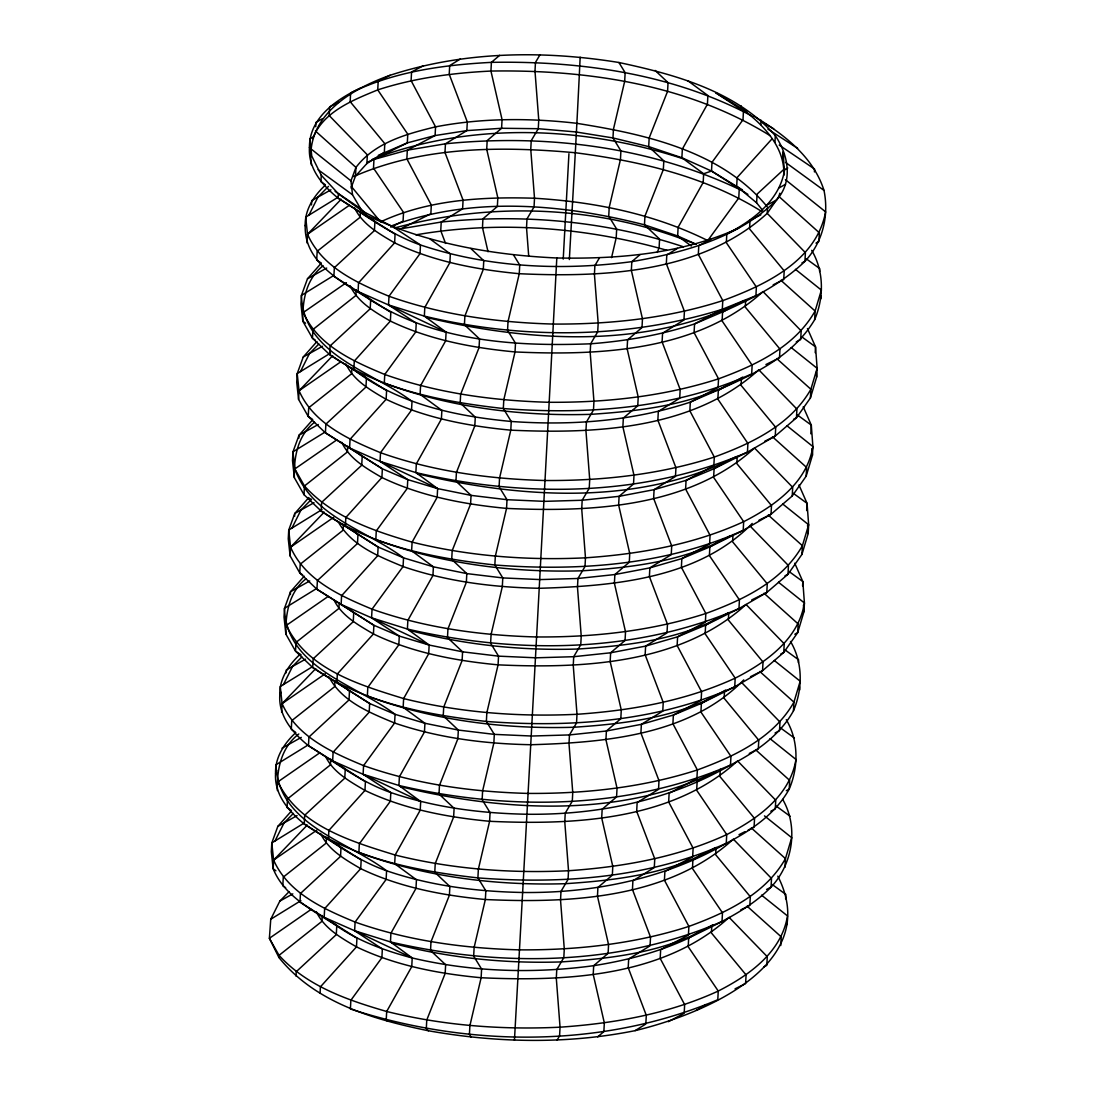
<?xml version="1.0" encoding="UTF-8"?>
<svg xmlns="http://www.w3.org/2000/svg" width="1095" height="1095" viewBox="0 0 1095 1095"><rect width="100%" height="100%" fill="white"/><g stroke="black" fill="none" stroke-linecap="round" stroke-linejoin="round"><path stroke-width="1.5" d="M786.278 719.689C798.707 740.644 798.611 766.952 789.221 789.084C775.328 814.119 751.143 830.475 726.259 843.287C664.843 878.792 593.709 893.219 523.259 892.493C476.982 891.659 430.513 885.8 386.59 870.771C356.422 860.328 331.032 840.659 304.232 823.946C288.779 811.409 274.229 794.614 275.557 773.44C275.023 757.302 284.317 743.231 295.76 732.651M790.508 641.451C802.95 662.42 802.84 688.728 793.451 710.86C779.558 735.895 755.386 752.251 730.488 765.063C669.072 800.568 597.952 814.995 527.489 814.256C481.225 813.434 434.756 807.576 390.819 792.547C360.666 782.104 335.275 762.435 308.462 745.722C293.022 733.185 278.458 716.39 279.786 695.216C279.252 679.078 288.546 665.007 299.989 654.427M753.743 116.138C783.171 133.864 813.202 156.311 824.001 190.421C829.161 215.715 822.687 242.337 804.934 261.349C774.042 291.037 733.39 307.339 694.558 323.915C660.942 335.111 625.916 341.065 590.657 343.789C515.909 346.745 435.317 341.503 370.671 300.098C343.611 282.592 304.177 263.649 305.204 225.857C304.67 209.72 313.978 195.649 325.42 185.069M291.516 810.889L277.815 826.383L271.793 842.972L273.627 860.081L273.161 868.773C284.577 896.654 312.992 910.342 336.767 925.918C359.461 941.686 385.727 950.857 412.213 957.961C471.534 971.963 533.375 973.879 593.695 965.68C626.367 960.479 658.684 952.253 688.673 938.045C717.581 923.632 747.995 910.479 771.044 887.155C792.725 864.051 798.789 827.245 782.706 799.432M277.391 790.549C276.72 769.566 281.141 747.406 298.812 733.978M281.634 712.325L282.099 703.633L280.265 686.524L312.143 666.882M794.751 563.227L802.827 581.554L804.428 603.003L803.963 611.694L797.694 632.623L783.746 652.483L762.544 670.715L734.731 686.839L701.389 703.36L673.37 715.049L641.383 724.329L606.397 731.008L569.468 734.923L531.732 736.032L494.31 734.375L458.34 730.064L424.928 723.275L395.062 714.323L369.658 703.51L312.705 667.498L295.513 651.128L285.863 634.101C285.398 613.761 289.039 591.957 306.121 578.721M798.98 485.003L807.056 503.33L808.657 524.779L808.192 533.47L801.937 554.399L787.989 574.259L766.787 592.491L738.961 608.601L705.618 625.135L677.6 636.825L645.626 646.105L610.64 652.784L573.712 656.699L535.961 657.808L498.54 656.151L462.583 651.826L429.158 645.051L399.292 636.086L373.888 625.272L316.934 589.274L299.756 572.904L290.107 555.863L290.572 547.171L288.738 530.076L294.76 513.487L308.462 497.979M803.224 406.779L811.299 425.106L812.901 446.555L812.435 455.246L806.166 476.174L792.219 496.021L771.017 514.253L743.204 530.377L709.861 546.911L681.843 558.601L649.855 567.881L614.87 574.546L577.955 578.475L540.205 579.583L502.783 577.927L466.812 573.602L433.401 566.827L403.535 557.861L378.131 547.048L321.177 511.05L303.999 494.666L294.336 477.639C293.871 457.299 297.512 435.495 314.594 422.259M807.453 328.555L815.529 346.869L817.13 368.317L816.665 377.022L810.409 397.95L796.462 417.797L775.26 436.029L747.433 452.153L714.104 468.687L686.072 480.363L654.098 489.657L619.113 496.322L582.184 500.251L544.434 501.359L507.012 499.703L471.055 495.378L437.63 488.603L407.764 479.637L382.36 468.824L325.407 432.826L308.229 416.442L298.579 399.415L299.044 390.723L297.21 373.614L303.233 357.025L316.948 341.531M307.052 242.967L307.517 234.275L305.683 217.166L337.575 197.524M311.281 164.743C305.354 116.138 350.482 89.448 390.107 75.281C463.65 51.232 543.038 50.206 618.908 62.497C674.903 74.501 736.237 91.022 775.315 135.698C788.318 154.942 793.369 181.168 776.588 200.043C738.386 237.971 683.444 252.685 631.815 261.65C561.338 270.958 488.233 267.659 420.48 244.965C390.326 234.522 364.922 214.853 338.122 198.14C322.669 185.602 308.119 168.808 309.447 147.633C309.023 117.644 337.109 98.933 361.459 87.573M286.137 672.836L286.288 669.935L305.532 659.176M290.367 594.612L290.531 591.711L304.232 576.203M294.61 516.375L294.76 513.487L314.005 502.728M298.839 438.151L299.003 435.262L312.705 419.755M311.473 204.929L311.705 200.577L330.95 189.818M315.702 126.705L315.949 122.353L322.204 118.862M777.806 876.137C823.276 965.16 702.087 1014.572 635.127 1030.641C567.073 1044.343 496.624 1042.892 428.446 1030.765C373.929 1019.609 315.168 1002.774 278.924 957.509L279.047 955.333L269.384 938.305L270.752 919.239L279.827 901.117L289.162 891.617M303.999 494.666L304.465 485.975L294.815 468.947L292.967 451.852L299.003 435.262L318.234 424.504M313.115 136.971L309.912 138.942L311.76 156.051L321.287 175.255L320.944 181.77L325.188 184.644M295.992 976.056L296.225 971.717L336.302 934.61L336.767 925.918L334.386 923.701M321.287 175.255L338.355 193.801L338.122 198.14L395.076 234.152L394.611 242.844L358.53 282.838L358.065 291.53L390.833 312.376L390.367 321.068L354.301 361.063L353.836 369.754C398.881 404.26 455.903 416.292 511.255 421.466C571.426 425.75 632.814 421.205 690.315 402.139C735.293 381.813 788.071 364.484 814.639 319.726C824.029 297.594 824.124 271.286 811.696 250.331M351.03 188.066L355.478 176.103L355.957 167.412C374.75 142.514 406.656 133.905 435.564 126.856C481.896 117.904 529.487 117.945 576.257 123.242C644.476 134.083 721.29 150.658 767.171 206.722M322.286 915.529L321.971 921.319L279.047 955.333C306.97 986.225 347.758 1000.214 386.686 1011.479C443.27 1025.563 501.88 1029.984 560.051 1027.178C614.213 1023.455 668.634 1013.861 718.252 991.043C748.966 975.399 781.543 952.363 787.483 915.913L761.545 895.135M326.515 837.305L326.2 843.095L283.276 877.109L282.811 885.8L285.644 887.716M330.758 759.081L330.444 764.871L287.52 798.885L287.041 807.576L291.297 810.451M334.988 680.844L334.673 686.647L291.749 720.661L291.284 729.352L295.527 732.226M339.231 602.62L338.916 608.423L295.992 642.437L295.513 651.128L301.18 654.961M343.46 524.395L343.146 530.185L300.222 564.212L299.756 572.904L302.59 574.82M347.704 446.171L347.389 451.961L304.465 485.975C332.387 516.867 373.176 530.856 412.103 542.121C468.687 556.205 527.297 560.626 585.469 557.82C639.631 554.097 694.052 544.502 743.669 521.685C774.384 506.041 806.96 483.004 812.901 446.555L786.963 425.777M351.933 367.947L351.618 373.737L308.694 407.751L308.229 416.442L312.472 419.317M356.176 289.723L355.861 295.513L312.937 329.527L312.472 338.218L329.65 354.602L386.603 390.6L386.124 399.292L350.058 439.287L349.592 447.978L382.36 468.824L381.895 477.516L345.828 517.511L345.363 526.202L378.131 547.048L377.652 555.74L341.585 595.735L341.12 604.426L373.888 625.272L373.422 633.964L337.356 673.959L336.877 682.664L369.658 703.51L369.179 712.202L333.113 752.197L332.647 760.888L365.415 781.734L364.95 790.426L328.883 830.421L328.404 839.112L361.186 859.958L360.707 868.65L324.64 908.645L324.175 917.336L356.943 938.182L356.477 946.874L320.411 986.869L320.055 993.384M338.355 193.801L362.418 211.13L362.308 213.306C422.779 242.652 490.054 254.943 556.808 257.982C618.429 259.173 681.966 253.944 738.714 228.102M355.478 176.103L366.88 163.538L367.359 154.847L329.184 115.536L329.65 106.845L338.533 102.232M700.28 931.147L688.673 938.045L688.207 946.737L718.252 991.043L717.786 999.735C602.496 1048.504 468.509 1047.436 350.4 1008.974L350.865 1000.282L381.881 957.687L382.347 948.995L354.629 930.75L355.108 922.058L386.111 879.463L386.59 870.771C347.142 840.673 277.966 824.644 276.022 764.748L307.914 745.106M714.515 848.105C669.606 874.015 616.43 880.298 565.54 883.692C495.542 885.8 424.737 876.931 358.873 852.526L359.338 843.834L390.354 801.239L390.819 792.547L363.102 774.288L363.581 765.597L394.583 723.015L395.062 714.323C355.615 684.211 286.438 668.196 284.495 608.3L290.531 591.711L309.762 580.952M725.752 689.987C680.378 717.348 625.916 723.74 574.013 727.244C504.015 729.352 433.209 720.483 367.345 696.064L367.81 687.373L398.826 644.777L399.292 636.086L371.575 617.84L372.054 609.149L403.056 566.553L403.535 557.861C366.319 529.966 312.226 516.963 294.815 468.947L336.535 440.067M730.078 536.03C685.374 561.188 632.883 567.47 582.485 570.782C512.487 572.89 441.682 564.021 375.818 539.616L376.283 530.924L407.299 488.329L407.764 479.637L380.047 461.392L380.526 452.7L411.528 410.105L412.007 401.413C372.56 371.314 303.383 355.286 301.44 295.39L307.476 278.801L321.177 263.306M742.697 377.077C697.323 404.452 642.861 410.844 590.958 414.334C520.96 416.442 450.154 407.573 384.29 383.168L384.756 374.476L415.771 331.881L416.237 323.189L388.52 304.944L388.999 296.252L420.001 253.657L420.48 244.965L392.763 226.706L362.418 211.13M337.424 844.368L341.01 847.694L340.531 856.386L300.454 893.493L299.989 902.184L324.175 917.336L354.629 930.75L390.45 941.933L412.213 957.961L411.747 966.652L386.686 1011.479L386.207 1020.17L387.767 1021.306M344.706 686.811L349.483 691.232L349.018 699.924L308.927 737.031L308.462 745.722L332.647 760.888L363.102 774.288L398.922 785.485L420.685 801.513L420.22 810.204L395.158 855.017L394.679 863.709L416.442 879.737L415.977 888.428L390.915 933.241L390.45 941.933C499.334 967.186 618.278 966.447 722.016 921.511L722.481 912.819L692.451 868.499L692.916 859.808L701.621 854.634M353.179 530.35L357.955 534.784L357.49 543.476L317.399 580.583L316.934 589.274L341.12 604.426L371.575 617.84L407.395 629.036L429.158 645.051L428.692 653.742L403.631 698.569L403.152 707.26L424.928 723.275L424.449 731.98L399.388 776.793L398.922 785.485C507.806 810.738 626.751 809.999 730.488 765.063L730.967 756.371L700.923 712.051L701.389 703.36L710.094 698.186M362.842 375.01L366.428 378.336L365.963 387.028L325.886 424.135L325.407 432.826L349.592 447.978L380.047 461.392L415.867 472.588L437.63 488.603L437.165 497.294L412.103 542.121L411.624 550.812L433.401 566.827L432.922 575.518L407.86 620.345L407.395 629.036C516.279 654.276 635.223 653.537 738.961 608.601L739.44 599.909L709.396 555.603L709.861 546.911L722.919 539.151M372.519 219.671L374.901 221.874L374.435 230.566L334.358 267.673L333.879 276.364L358.065 291.53L388.52 304.944L424.34 316.126L446.103 332.155L445.638 340.846L420.576 385.659L420.097 394.351L441.874 410.379L441.394 419.07L416.333 463.883L415.867 472.588C524.751 497.828 643.696 497.089 747.433 452.153L747.912 443.461L717.868 399.155L718.334 390.45L725.588 386.152M563.227 259.118L568.935 153.683M378.309 155.326L407.313 142.884L435.085 135.547L466.84 130.606L501.592 128.279L538.275 128.704L575.792 131.934L612.967 137.943L648.705 146.607L681.884 157.735L703.661 173.749L703.182 182.441L678.12 227.267L677.654 235.959L691.328 246.033M747.871 194.362L711.517 171.039L711.983 162.347L742.999 119.752L743.464 111.06L715.76 92.815L746.626 111.594M741.041 105.804L740.918 107.981C762.462 124.009 785.005 146.388 783.869 175.31M711.805 925.686L711.408 932.94L746.078 974.92L745.599 983.611L735.06 988.853M716.034 847.462L715.651 854.702L750.308 896.695L749.842 905.387L740.795 909.877M720.277 769.237L719.88 776.478L754.551 818.471L754.072 827.163L748.049 830.161M724.52 691.013L724.123 698.254L758.78 740.247L758.315 748.939L749.281 753.428M728.75 612.789L728.353 620.03L763.023 662.023L762.544 670.715L750.499 676.696M732.993 534.565L732.596 541.806L767.253 583.799L766.787 592.491L751.717 599.964M737.222 456.341L736.826 463.582L771.496 505.561L771.017 514.253L758.972 520.248M741.466 378.103L741.069 385.358L775.725 427.337L775.26 436.029L764.721 441.271M745.695 299.879L745.298 307.12L779.968 349.113L779.489 357.805L765.939 364.539M762.668 210.377L756.618 202.821L757.097 194.13L784.65 168.616M760.861 124.584L761.093 120.245M767.54 207.557L767.225 213.347C701.84 273.134 603.277 277.555 519.263 273.709C476.517 269.657 433.552 261.541 394.611 242.844C379.281 233.865 362.281 224.393 354.451 207.598M774.959 142.213L775.315 135.698M782.788 160.39L783.253 151.699L784.348 174.283M792.219 496.021L792.698 487.33L754.523 448.019C689.138 507.806 590.561 512.227 506.547 508.395C463.801 504.343 420.85 496.227 381.895 477.516C366.565 468.537 349.565 459.079 341.736 442.284M814.434 171.942L814.584 169.041L779.202 145.087M780.749 945.532L781.214 936.841L747.064 906.154M784.978 867.308L785.457 858.617L791.712 837.675L764.474 815.871M793.451 710.86L793.93 702.169L800.185 681.227L774.247 660.449M801.937 554.399L802.402 545.707L808.657 524.779L782.72 504.001M806.166 476.174L806.632 467.483L772.481 436.796M810.409 397.95L810.875 389.259L817.13 368.317L791.192 347.553M814.639 319.726L815.104 311.035L821.373 290.093L795.435 269.329M785.635 898.803L785.881 894.464L772.139 884.445M798.433 662.68L798.584 659.779L784.841 649.773M802.594 585.893L802.827 581.554L789.084 571.549M806.673 510.571L807.056 503.33L793.314 493.325M810.82 433.798L811.299 425.106L797.557 415.087M815.214 352.672L815.529 346.869L801.8 336.863M819.607 271.546L819.772 268.645L806.029 258.639M569.345 259.556C573.109 192.104 577.024 124.652 580.158 57.186M611.558 257.626L616.198 237.793L616.677 229.101L608.738 216.167L609.203 207.475L620.441 159.569L620.906 150.877L612.967 137.943L613.446 129.251L624.67 81.345L625.149 72.653L618.908 62.497M668.32 1021.69L684.183 1013.327L684.649 1004.635L660.189 958.412L660.655 949.721L688.413 935.103L688.892 926.411L664.419 880.188L664.898 871.497L692.656 856.879L693.121 848.187L668.662 801.964L669.127 793.273L696.885 778.641L697.364 769.949L672.905 723.74L673.37 715.049L701.128 700.417L701.594 691.725L677.134 645.516L677.6 636.825L705.358 622.193L705.837 613.501L681.377 567.292L681.843 558.601L709.601 543.969L710.066 535.277L685.607 489.054L686.072 480.363L713.83 465.745L714.31 457.053L689.85 410.83L690.315 402.139L718.074 387.52L718.539 378.829L694.079 332.606L694.558 323.915L722.317 309.296L755.906 295.705L756.385 287.013L726.341 242.693L726.806 234.001C752.635 220.533 779.695 200.672 784.581 169.944L787.77 167.973M801.978 262.882L804.934 261.349L805.4 252.658L767.225 213.347L778.873 196.443L779.818 193.199M310.542 144.622L309.447 147.633L350.947 180.867L352.508 194.759L360.57 208.597L366.538 214.127M312.732 138.586C322.902 111.717 353.096 100.056 377.734 89.886C414.334 77.978 452.618 72.941 490.943 71.052C587.016 69.519 687.509 84.329 770.346 135.821M305.204 225.857L306.299 222.846M279.786 695.216L280.881 692.204M275.557 773.44L276.652 770.428M350.947 180.867L355.957 167.412L315.469 131.044M657.26 252.425L659.108 247.757L659.573 239.066L644.462 224.831C562.269 203.779 471.699 195.937 390.819 226.145M308.886 215.195L317.961 197.086L328.459 186.396M300.413 371.643L309.488 353.534L318.823 344.035M291.927 528.105L301.015 509.983L311.514 499.306M283.454 684.553L292.543 666.444L301.878 656.945M274.982 841.001L284.07 822.893L293.405 813.393M539.999 54.75L535.469 62.429L534.99 71.12L538.754 120.012L538.275 128.704L531.226 140.666L530.76 149.358L534.511 198.236L534.045 206.928L526.996 218.89L526.517 227.582L528.721 256.244M599.43 257.886L594.9 265.565L594.421 274.256L598.185 323.148L597.706 331.84L590.657 343.789L590.191 352.48L593.942 401.372L593.476 410.064L586.427 422.013L585.948 430.705L589.712 479.596L589.233 488.288L582.184 500.251L581.719 508.942L585.469 557.82L585.004 566.512L577.955 578.475L577.476 587.166L581.226 636.044L580.761 644.736L573.712 656.699L573.246 665.39L576.997 714.282L576.531 722.974L569.468 734.923L569.003 743.614L572.753 792.506L572.288 801.198L565.239 813.147L564.774 821.839L568.524 870.73L568.059 879.422L560.996 891.371L560.53 900.063L564.281 948.954L563.815 957.646L556.766 969.595L556.301 978.287L560.051 1027.178L559.572 1035.87L557.068 1040.14M338.314 521.891C351.468 545.844 379.116 556.534 403.056 566.553C446.993 581.582 493.462 587.454 539.739 588.275C612.954 586.085 698.323 578.899 752.224 523.437M329.034 676.956C341.927 701.772 370.151 712.831 394.583 723.015C438.52 738.044 484.989 743.902 531.267 744.723C604.481 742.533 689.85 735.347 743.751 679.885M772.098 138.764L737.154 177.513L736.689 186.205L756.618 202.821M785.402 179.676L825.616 211.869C816.309 261.089 765.227 285.001 722.782 300.605C668.005 318.234 610.271 324.49 552.907 324.052C497.335 322.519 441.559 314.908 388.999 296.252C357.531 283.181 322.094 267.385 307.517 234.275L341.188 199.235M776.725 358.571L810.875 389.259C790.576 425.065 751.43 443.489 714.31 457.053C659.532 474.683 601.798 480.938 544.434 480.5C488.863 478.98 433.086 471.37 380.526 452.7C349.045 439.642 313.622 423.833 299.044 390.723L332.716 355.683M768.252 515.033L802.402 545.707C782.104 581.527 742.957 599.937 705.837 613.501C651.06 631.144 593.326 637.399 535.961 636.948C480.39 635.428 424.614 627.818 372.054 609.149C340.572 596.091 305.149 580.282 290.572 547.171L324.243 512.131M759.779 671.481L793.93 702.169C773.631 737.975 734.485 756.385 697.364 769.949C642.587 787.592 584.853 793.848 527.489 793.41C471.918 791.877 416.141 784.266 363.581 765.597C332.1 752.539 296.677 736.743 282.099 703.633L315.771 668.593M751.307 827.929L785.457 858.617C765.159 894.423 726.012 912.847 688.892 926.411C634.114 944.041 576.381 950.296 519.016 949.858C463.431 948.338 407.668 940.728 355.108 922.058C323.627 909.001 288.204 893.191 273.627 860.081L307.298 825.041M323.066 265.811C305.984 279.047 302.343 300.851 302.809 321.191L312.472 338.218L315.292 340.134M499.649 55.325L491.409 62.36C443.324 64.906 394.309 71.504 350.619 92.965L350.154 101.657L384.81 143.65L384.331 152.342L366.88 163.538M640.055 254.615L631.815 261.65L631.35 270.342L642.464 318.878L641.999 327.569L627.586 339.874L627.106 348.566L638.221 397.102L637.755 405.793L623.342 418.098L622.877 426.79L633.991 475.326L633.526 484.017L619.113 496.322L618.634 505.014L629.748 553.55L629.283 562.255L614.87 574.546L614.404 583.238L625.519 631.788L625.053 640.479L610.64 652.784L610.161 661.476L621.276 710.012L620.81 718.703L606.397 731.008L605.932 739.7L617.046 788.236L616.567 796.927L602.168 809.232L601.689 817.924L612.803 866.46L612.338 875.151L597.925 887.456L597.459 896.148L608.574 944.684L608.095 953.375L593.695 965.68L593.216 974.372L604.33 1022.908L603.865 1031.599L597.692 1036.883M307.517 234.275L349.25 205.381M346.403 282.647L303.288 312.499C317.865 345.609 353.288 361.405 384.756 374.476C437.329 393.146 493.092 400.743 548.677 402.276C606.041 402.714 663.775 396.458 718.539 378.829C755.659 365.265 794.806 346.841 815.104 311.035L780.954 280.347M299.044 390.723L340.778 361.829M290.572 547.171L333.688 517.319M328.062 596.515L286.342 625.396C307.722 669.784 360.091 685.073 403.631 698.569C460.215 712.667 518.825 717.074 576.997 714.282C631.158 710.545 685.579 700.964 735.197 678.147C765.911 662.502 798.488 639.453 804.428 603.003L778.49 582.225M282.099 703.633L325.215 673.781M319.589 752.963L277.87 781.857C299.25 826.232 351.618 841.521 395.158 855.017C451.742 869.115 510.352 873.536 568.524 870.73C622.685 866.994 677.107 857.412 726.724 834.595C757.439 818.951 790.015 795.901 795.955 759.451L770.018 738.673M273.627 860.081L316.742 830.229M311.117 909.411L269.384 938.305L278.924 957.509M460.379 58.979L449.689 65.577L449.224 74.268L467.305 121.915L466.84 130.606L445.46 143.801L407.326 150.166L373.97 159.418L367.838 162.033M677.49 248.373L666.8 254.971L666.335 263.662L684.416 311.308L683.951 320L662.571 333.208L662.092 341.9L680.187 389.533L679.708 398.224L658.328 411.433L657.862 420.124L675.943 467.757L675.478 476.448L654.098 489.657L653.619 498.348L671.714 545.981L671.235 554.672L649.855 567.881L649.39 576.572L667.471 624.218L667.006 632.91L645.626 646.105L645.147 654.796L663.241 702.442L662.762 711.134L641.383 724.329L640.917 733.02L658.998 780.667L658.533 789.358L637.153 802.567L636.674 811.258L654.769 858.891L654.29 867.582L632.91 880.791L632.445 889.482L650.526 937.115L650.06 945.806L628.667 959.015L628.201 967.706L646.296 1015.339L645.817 1024.03L635.127 1030.641M333.332 275.748L301.44 295.39L300.974 304.081L302.809 321.191L305.56 323.189M330.526 353.083L297.21 373.614L296.731 382.319L298.579 399.415M324.859 432.196L292.967 451.852L292.502 460.543L294.336 477.639M322.053 509.545L288.738 530.076L288.259 538.767L290.107 555.863M316.387 588.645L284.495 608.3L284.029 616.991L285.863 634.101M303.671 823.33L271.793 842.972L271.314 851.664L273.161 868.773L275.899 870.771M270.752 919.239L300.879 900.665M744.162 300.523C647.35 349.811 528.707 342.037 425.9 317.276M735.689 456.971C638.878 506.273 520.234 498.499 417.414 473.724M728.599 612.598C683.472 639.247 629.639 645.571 578.242 649.006C521.261 650.827 464.061 644.914 408.941 630.172M715.979 771.537C618.921 818.649 502.824 811.395 400.469 786.634M713.037 924.673C667.663 952.034 613.2 958.426 561.297 961.916C504.316 963.737 447.116 957.824 391.996 943.082M696.352 1010.356L706.042 1004.553M731.268 307.052L722.577 312.226L722.098 320.917L752.142 365.237L751.676 373.929C674.219 408.75 587.071 414.923 503.317 408.531C442.982 401.755 380.403 389.902 329.65 354.602L330.115 345.91L370.192 308.79L370.671 300.098L365.881 295.677M724.247 462.651L714.104 468.687L713.625 477.379L743.669 521.685L743.204 530.377C665.746 565.212 578.598 571.371 494.844 564.993C434.51 558.217 371.93 546.35 321.177 511.05L321.643 502.359L361.72 465.252L362.185 456.56L359.803 454.343M715.774 619.099L705.618 625.135L705.153 633.827L735.197 678.147L734.731 686.839C657.274 721.66 570.125 727.819 486.372 721.441C426.037 714.665 363.458 702.798 312.705 667.498L313.17 658.807L353.247 621.7L353.712 613.008L350.14 609.682M708.752 774.685L697.145 781.584L696.68 790.275L726.724 834.595L726.259 843.287C648.801 878.108 561.653 884.281 477.899 877.889C417.565 871.114 354.985 859.26 304.232 823.946L304.697 815.255L344.774 778.148L345.24 769.456L342.858 767.253M307.476 278.801L326.707 268.042M303.233 357.025L322.477 346.266M779.339 187.751L785.594 184.247M815.994 243.117L818.882 241.502L819.347 232.811L778.873 196.443M282.045 748.159L301.289 737.4M277.815 826.383L297.06 815.624M279.827 901.117L292.817 893.862M794.806 634.238L797.694 632.623L798.159 623.931L764.009 593.257M786.333 790.699L789.221 789.084L789.687 780.393L755.536 749.705M423.464 65.673L411.569 71.942L411.104 80.633L435.564 126.856L435.085 135.547L407.326 150.166L406.861 158.857L431.32 205.08L430.855 213.771L399.921 229.279M710.682 239.422L698.788 245.691L698.323 254.382L722.782 300.605L722.317 309.296C626.189 339.176 521.891 339.464 424.34 316.126L424.805 307.435L449.867 262.622L450.346 253.93L430.13 239.052M767.704 204.655L776.588 200.043M796.257 341.886L800.691 339.573L801.17 330.882L762.996 291.571C697.611 351.358 599.033 355.779 515.02 351.933C472.274 347.881 429.322 339.765 390.367 321.068C375.037 312.089 358.051 302.617 350.208 285.836M793.505 419.344L796.462 417.797L796.927 409.106L758.753 369.795C693.368 429.582 594.804 434.003 510.79 430.157C468.044 426.119 425.079 418.003 386.124 399.292C370.808 390.313 353.808 380.855 345.979 364.06M785.019 575.792L787.989 574.259L788.455 565.567L750.28 526.243M780.79 654.016L783.746 652.483L784.225 643.792L746.051 604.481C680.666 664.268 582.088 668.689 498.074 664.843C455.328 660.791 412.377 652.675 373.422 633.964C358.64 625.163 341.941 616.239 334.071 600.115M775.068 733.007L779.517 730.707L779.982 722.016L741.808 682.705M770.839 811.244L775.274 808.931L775.753 800.24L737.578 760.929C672.193 820.716 573.616 825.137 489.602 821.291C446.856 817.24 403.904 809.123 364.95 790.426C350.167 781.625 333.469 772.687 325.598 756.577M766.596 889.468L771.044 887.155L771.51 878.464L733.335 839.153C667.95 898.94 569.386 903.361 485.359 899.515C442.626 895.477 399.661 887.361 360.707 868.65C345.39 859.671 328.39 850.199 320.561 833.418M763.845 966.926L766.801 965.379L767.28 956.688L729.106 917.377C663.721 977.164 565.143 981.585 481.129 977.739C438.383 973.701 395.432 965.585 356.477 946.874C341.147 937.895 324.147 928.437 316.318 911.642M390.107 75.281L378.199 81.194L377.734 89.886L407.778 134.192L407.313 142.884L373.97 159.418L373.491 168.11L403.535 212.416L403.07 221.108L390.819 227.185M760.861 214.825L750.007 220.204L749.541 228.896L784.198 270.889L783.733 279.581L773.193 284.823M739.015 834.65L745.038 831.653M372.3 159.336C471.069 121.353 583.827 126.199 683.444 158.871M353.575 176.61C422.985 146.073 501.537 146.087 575.792 152.794C640.397 161.266 706.001 176.528 761.791 211.513M380.567 221.874C428.446 199.605 482.512 196.648 534.511 198.236C594.12 201.822 653.989 213.84 707.753 240.571L738.769 197.976L739.235 189.284C648.349 146.292 544.913 133.809 445.46 143.801L444.981 152.492L463.075 200.139L462.61 208.83L441.217 222.039L403.097 228.403M703.661 173.749L711.517 171.039L742.383 189.832M394.351 228.075C492.244 201.151 600.498 205.573 694.805 243.856M415.881 234.877C499.224 220.314 585.934 227.212 667.074 250.344M683.485 246.813C605.863 220.903 522.452 213.662 441.217 222.039L440.751 230.73L445.569 243.432M711.517 171.039L681.884 157.735L682.363 149.043L707.425 104.217L707.89 95.525L687.687 80.647M696.365 244.363L677.654 235.959L644.462 224.831L644.941 216.139L663.337 169.533L663.816 160.842L648.705 146.607L649.171 137.915L667.58 91.309L668.046 82.618L655.097 70.422M388.52 304.944L446.103 332.155M380.047 461.392L437.63 488.603M371.575 617.84L429.158 645.051M363.102 774.288L420.685 801.513M354.629 930.75L412.213 957.961M752.101 116.138C672.686 73.776 580.528 60.759 491.409 62.36L490.943 71.052L502.058 119.588L501.592 128.279L487.179 140.584L486.714 149.276L497.828 197.812L497.349 206.503L482.936 218.808L482.471 227.5L488.028 251.768M762.175 122.051L773.7 128.827M767.937 129.155L797.639 148.318M335.097 191.351L360.57 208.597L360.091 217.289L317.167 251.302L316.701 259.994L320.944 262.868M308.242 497.541L311.076 499.457M785.539 162.402L824.001 190.421M318.152 169.739L352.508 194.759M780.612 727.997L794.354 738.003M776.369 806.221L790.111 816.227M470.809 248.497L483.757 260.706L483.292 269.397L464.896 316.003L464.417 324.695L479.528 338.93L479.049 347.621L460.653 394.227L460.187 402.919L475.285 417.154L474.819 425.845L456.423 472.451L455.944 481.143L471.055 495.378L470.576 504.07L452.18 550.689L451.715 559.381L466.812 573.602L466.347 582.294L447.951 628.913L447.472 637.605L462.583 651.826L462.104 660.518L443.708 707.137L443.242 715.829L458.34 730.064L457.874 738.755L439.478 785.361L438.999 794.053L454.11 808.288L453.631 816.979L435.235 863.585L434.77 872.277L449.867 886.512L449.402 895.204L430.992 941.809L430.527 950.501L445.638 964.736L445.159 973.428L426.763 1020.034L426.297 1028.725L428.446 1030.765M351.331 186.437L379.486 220.56M513.487 254.861L519.728 265.017L519.263 273.709L508.025 321.615L507.56 330.307L515.499 343.241L515.02 351.933L503.796 399.839L503.317 408.531L511.255 421.466L510.79 430.157L499.553 478.077L499.087 486.769L507.012 499.703L506.547 508.395L495.323 556.301L494.844 564.993L502.783 577.927L502.318 586.619L491.08 634.525L490.615 643.217L498.54 656.151L498.074 664.843L486.837 712.749L486.372 721.441L494.31 734.375L493.845 743.067L482.608 790.973L482.142 799.665L490.067 812.599L489.602 821.291L478.364 869.197L477.899 877.889L485.838 890.824L485.359 899.515L474.135 947.435L473.67 956.127L481.595 969.048L481.129 977.739L469.892 1025.659L469.426 1034.351L471.124 1037.116M820.661 295.486L820.908 298.784M816.295 372.067L816.665 377.022M811.942 448.635L812.435 455.246M807.576 525.217L808.192 533.47M803.456 605.097L803.963 611.694M799.473 686.62L799.72 689.918M786.757 921.306L787.004 924.604M556.808 257.982C543.093 518.743 528.967 779.503 514.445 1040.25"/></g></svg>
